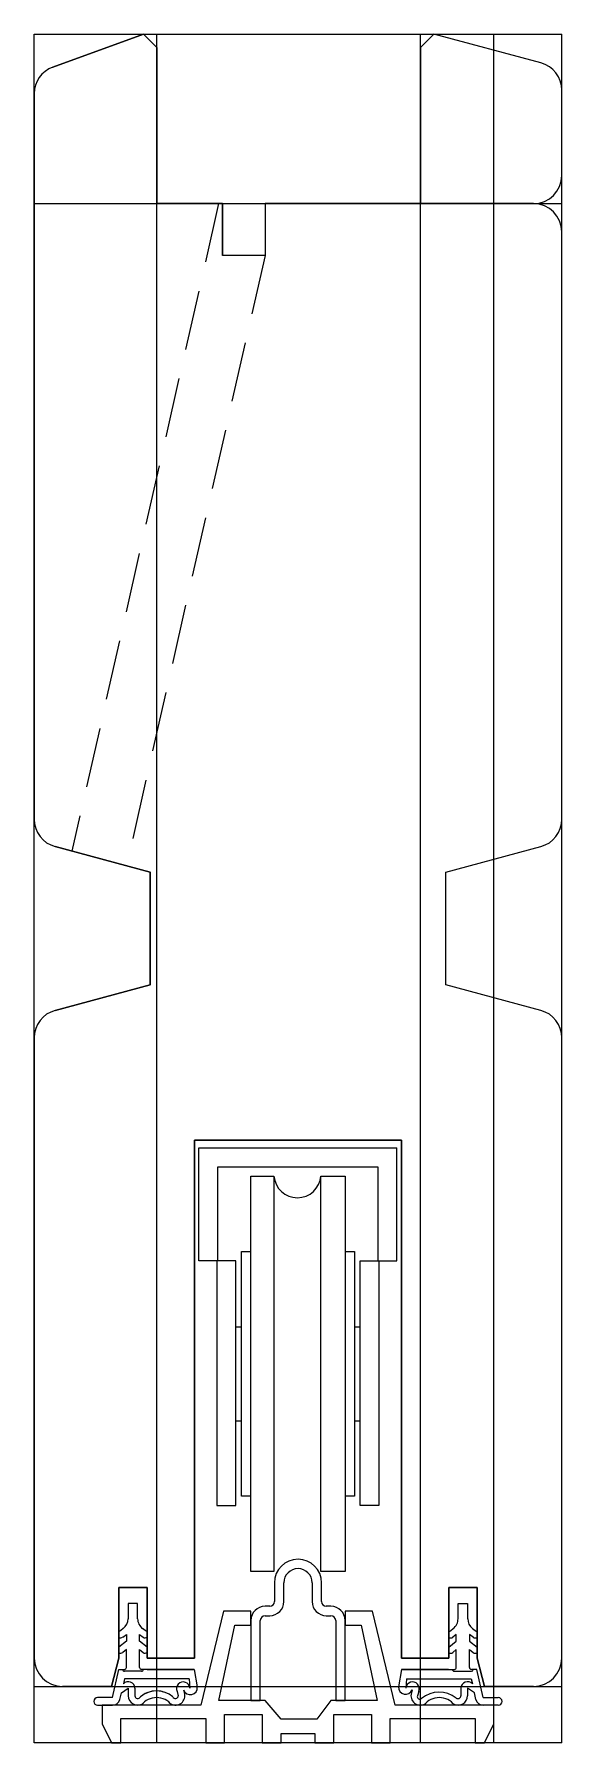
# Model space of a CAD drawing. Extents: x -3 to 53, y -94 to 88.
import ezdxf

# ---------------------------------------------------------------- set-up
doc = ezdxf.new("R2010")
doc.units = 0
doc.linetypes.add('HIDDEN', pattern=[9.525, 6.35, -3.175])
doc.layers.get('0').update_dxf_attribs({"linetype": 'CONTINUOUS'})

msp = doc.modelspace()

# ---------------------------------------------------------------- linework, layer by layer
at = {"linetype": 'CONTINUOUS'}
for p, q in [((-2.83, 87.69), (53.17, 87.69)), ((-2.83, -93.81), (-2.83, 87.69)), ((8.76, 87.69), (-0.86, 84.19)), ((-0.86, 84.19), (8.76, 87.69)), ((10.17, 86.27), (8.76, 87.69)), ((8.76, 87.69), (10.17, 86.27)), ((10.17, -93.81), (10.17, 87.69)), ((38.17, -93.81), (38.17, 87.69)), ((39.59, 87.69), (38.17, 86.27)), ((39.59, 87.69), (38.17, 86.27)), ((50.95, 84.64), (39.59, 87.69)), ((50.95, 84.64), (39.59, 87.69)), ((45.97, -93.81), (45.97, 87.69)), ((53.17, -93.81), (53.17, 87.69)), ((10.17, 69.69), (10.17, 86.27)), ((10.17, 86.27), (10.17, 69.69)), ((38.17, 86.27), (38.17, 69.69)), ((38.17, 86.27), (38.17, 69.69)), ((53.17, 72.69), (53.17, 81.75)), ((53.17, 72.69), (53.17, 81.75)), ((-2.83, 81.37), (-2.83, 4.29)), ((-2.83, 81.37), (-2.83, 4.29)), ((-2.83, 69.69), (53.17, 69.69)), ((17.17, 69.69), (10.17, 69.69)), ((10.17, 69.69), (17.17, 69.69)), ((17.17, 64.19), (17.17, 69.69)), ((17.17, 69.69), (17.17, 64.19)), ((50.17, 69.69), (21.67, 69.69)), ((21.67, 69.69), (21.67, 64.19)), ((50.17, 69.69), (21.67, 69.69)), ((21.67, 69.69), (21.67, 64.19)), ((38.17, 69.69), (50.17, 69.69)), ((38.17, 69.69), (50.17, 69.69)), ((53.17, 4.29), (53.17, 66.69)), ((53.17, 4.29), (53.17, 66.69)), ((21.67, 64.19), (17.17, 64.19)), ((21.67, 64.19), (17.17, 64.19)), ((-0.61, 1.39), (9.47, -1.31)), ((9.47, -1.31), (-0.61, 1.39)), ((40.87, -1.31), (50.95, 1.39)), ((40.87, -1.31), (50.95, 1.39)), ((9.47, -1.31), (9.47, -13.31)), ((9.47, -13.31), (9.47, -1.31)), ((40.87, -13.31), (40.87, -1.31)), ((40.87, -13.31), (40.87, -1.31)), ((9.47, -13.31), (-0.61, -16.01)), ((-0.61, -16.01), (9.47, -13.31)), ((50.95, -16.01), (40.87, -13.31)), ((50.95, -16.01), (40.87, -13.31)), ((-2.83, -18.91), (-2.83, -84.81)), ((-2.83, -18.91), (-2.83, -84.81)), ((53.17, -84.81), (53.17, -18.91)), ((53.17, -84.81), (53.17, -18.91)), ((14.17, -84.81), (14.17, -29.81)), ((14.17, -29.81), (36.17, -29.81)), ((36.17, -29.81), (14.17, -29.81)), ((14.17, -29.81), (14.17, -84.81)), ((14.66, -42.61), (14.66, -30.61)), ((14.66, -30.61), (35.66, -30.61)), ((35.66, -42.61), (35.66, -30.61)), ((36.17, -29.81), (36.17, -84.81)), ((36.17, -84.81), (36.17, -29.81)), ((16.66, -42.61), (16.66, -32.61)), ((16.66, -32.61), (33.66, -32.61)), ((33.66, -32.61), (33.66, -42.61)), ((20.16, -54.61), (20.16, -33.61)), ((20.16, -33.61), (22.61, -33.61)), ((22.61, -33.61), (22.61, -75.61)), ((27.61, -75.61), (27.61, -33.61)), ((27.61, -33.61), (30.16, -33.61)), ((30.16, -33.61), (30.16, -54.61)), ((19.16, -54.61), (19.16, -41.61)), ((19.16, -41.61), (20.16, -41.61)), ((30.16, -41.61), (31.16, -41.61)), ((31.16, -41.61), (31.16, -54.61)), ((18.56, -42.61), (14.66, -42.61)), ((16.56, -42.61), (16.56, -68.61)), ((18.56, -68.61), (18.56, -42.61)), ((31.76, -68.61), (31.76, -42.61)), ((31.76, -42.61), (35.66, -42.61)), ((33.76, -42.61), (33.76, -68.61)), ((18.56, -49.61), (19.16, -49.61)), ((31.16, -49.61), (31.76, -49.61)), ((19.16, -67.61), (19.16, -54.61)), ((20.16, -75.61), (20.16, -54.61)), ((30.16, -54.61), (30.16, -75.61)), ((31.16, -54.61), (31.16, -67.61)), ((18.56, -59.61), (19.16, -59.61)), ((31.16, -59.61), (31.76, -59.61)), ((16.56, -68.61), (18.56, -68.61)), ((20.16, -67.61), (19.16, -67.61)), ((31.16, -67.61), (30.16, -67.61)), ((33.76, -68.61), (31.76, -68.61)), ((22.61, -75.61), (20.16, -75.61)), ((30.16, -75.61), (27.61, -75.61)), ((6.17, -84.81), (6.17, -77.31)), ((6.17, -77.31), (9.17, -77.31)), ((9.17, -77.31), (6.17, -77.31)), ((6.17, -77.31), (6.17, -84.81)), ((9.17, -77.31), (9.17, -84.81)), ((9.17, -84.81), (9.17, -77.31)), ((22.67, -76.81), (22.67, -78.81)), ((23.67, -78.81), (23.67, -76.81)), ((26.67, -76.81), (26.67, -78.81)), ((27.67, -78.81), (27.67, -76.81)), ((41.17, -84.81), (41.17, -77.31)), ((41.17, -77.31), (44.17, -77.31)), ((44.17, -77.31), (41.17, -77.31)), ((41.17, -77.31), (41.17, -84.81)), ((44.17, -77.31), (44.17, -84.81)), ((44.17, -84.81), (44.17, -77.31)), ((8.15, -79.01), (7.15, -79.01)), ((7.15, -79.01), (7.15, -80.63)), ((8.15, -80.63), (8.15, -79.01)), ((17.27, -79.81), (14.87, -89.81)), ((20.17, -79.81), (17.27, -79.81)), ((20.17, -81.31), (20.17, -79.81)), ((22.17, -79.31), (21.67, -79.31)), ((28.67, -79.31), (28.17, -79.31)), ((33.07, -79.81), (30.17, -79.81)), ((30.17, -79.81), (30.17, -81.31)), ((35.47, -89.81), (33.07, -79.81)), ((42.17, -80.63), (42.17, -79.01)), ((42.17, -79.01), (43.17, -79.01)), ((43.17, -79.01), (43.17, -80.63)), ((6.62, -81.67), (6.36, -81.88)), ((16.77, -89.31), (18.47, -81.31)), ((18.47, -81.31), (20.17, -81.31)), ((20.17, -80.81), (20.17, -89.31)), ((21.17, -89.31), (21.17, -80.81)), ((21.67, -80.31), (22.17, -80.31)), ((28.17, -80.31), (28.67, -80.31)), ((29.17, -80.81), (29.17, -89.31)), ((30.17, -89.31), (30.17, -80.81)), ((30.17, -81.31), (31.87, -81.31)), ((31.87, -81.31), (33.57, -89.31)), ((43.7, -81.67), (43.96, -81.88)), ((6.36, -81.88), (6.15, -82.03)), ((6.15, -82.03), (6.15, -82.59)), ((6.95, -83.02), (6.15, -83.65)), ((6.56, -82.59), (6.95, -82.31)), ((6.95, -82.31), (6.95, -83.02)), ((8.35, -83.02), (8.35, -82.31)), ((8.35, -82.31), (8.73, -82.59)), ((9.15, -83.65), (8.35, -83.02)), ((8.94, -81.88), (8.68, -81.68)), ((9.15, -82.03), (8.94, -81.88)), ((9.15, -82.4), (9.15, -82.03)), ((9.15, -82.59), (9.15, -82.4)), ((41.17, -82.03), (41.38, -81.88)), ((41.17, -82.4), (41.17, -82.03)), ((41.17, -82.59), (41.17, -82.4)), ((41.17, -83.65), (41.97, -83.02)), ((41.38, -81.88), (41.64, -81.68)), ((41.97, -82.31), (41.59, -82.59)), ((41.97, -83.02), (41.97, -82.31)), ((43.76, -82.59), (43.37, -82.31)), ((43.37, -82.31), (43.37, -83.02)), ((43.37, -83.02), (44.17, -83.65)), ((43.96, -81.88), (44.17, -82.03)), ((44.17, -82.03), (44.17, -82.59)), ((5.37, -87.81), (6.17, -84.81)), ((6.17, -84.81), (5.37, -87.81)), ((6.15, -83.65), (6.15, -84.22)), ((6.95, -83.91), (6.57, -84.21)), ((6.95, -85.81), (6.95, -83.91)), ((8.35, -85.81), (8.35, -83.91)), ((8.35, -83.91), (8.72, -84.21)), ((9.15, -84.22), (9.15, -83.65)), ((9.17, -84.81), (14.17, -84.81)), ((14.17, -84.81), (9.17, -84.81)), ((36.17, -84.81), (41.17, -84.81)), ((41.17, -84.81), (36.17, -84.81)), ((41.17, -84.22), (41.17, -83.65)), ((41.97, -83.91), (41.6, -84.21)), ((41.97, -85.81), (41.97, -83.91)), ((43.37, -85.81), (43.37, -83.91)), ((43.37, -83.91), (43.75, -84.21)), ((44.17, -83.65), (44.17, -84.22)), ((44.17, -84.81), (44.97, -87.81)), ((44.97, -87.81), (44.17, -84.81)), ((5.49, -89.01), (6.16, -86.01)), ((6.16, -86.01), (6.75, -86.01)), ((6.76, -87.01), (6.64, -87.55)), ((8.55, -86.21), (6.75, -86.21)), ((13.62, -87.01), (6.76, -87.01)), ((14.15, -86.01), (8.55, -86.01)), ((9.16, -86.01), (14.16, -86.01)), ((13.62, -87.01), (13.7, -88)), ((14.16, -86.01), (14.48, -87.85)), ((36.16, -86.01), (35.83, -87.85)), ((41.16, -86.01), (36.16, -86.01)), ((36.17, -86.01), (41.77, -86.01)), ((36.69, -87.01), (36.62, -87.99)), ((36.69, -87.01), (43.56, -87.01)), ((41.77, -86.21), (43.58, -86.21)), ((43.56, -87.01), (43.68, -87.55)), ((44.16, -86.01), (43.57, -86.01)), ((44.83, -89.01), (44.16, -86.01)), ((-2.83, -87.81), (53.17, -87.81)), ((0.17, -87.81), (5.37, -87.81)), ((5.37, -87.81), (0.17, -87.81)), ((6.27, -89.19), (6.42, -88.51)), ((6.42, -88.51), (7.16, -88.01)), ((7.16, -88.01), (7.16, -88.81)), ((7.86, -88.01), (7.86, -88.81)), ((10.74, -88.36), (11.03, -88.44)), ((12.34, -88.35), (12.46, -88.81)), ((13.02, -88.17), (13.11, -88.51)), ((37.3, -88.17), (37.21, -88.51)), ((37.98, -88.35), (37.85, -88.83)), ((42.46, -88.01), (42.46, -88.81)), ((43.9, -88.51), (43.16, -88.01)), ((43.16, -88.01), (43.16, -88.81)), ((44.05, -89.19), (43.9, -88.51)), ((44.97, -87.81), (50.17, -87.81)), ((50.17, -87.81), (44.97, -87.81)), ((5.49, -89.01), (3.89, -89.01)), ((3.89, -89.81), (5.49, -89.81)), ((14.87, -89.81), (4.37, -89.81)), ((4.37, -89.81), (4.37, -91.81)), ((21.67, -89.31), (16.77, -89.31)), ((20.17, -89.31), (21.17, -89.31)), ((23.37, -91.31), (21.67, -89.31)), ((28.67, -89.31), (27.17, -91.31)), ((33.57, -89.31), (28.67, -89.31)), ((29.17, -89.31), (30.17, -89.31)), ((45.97, -89.81), (35.47, -89.81)), ((44.83, -89.01), (46.43, -89.01)), ((46.43, -89.81), (44.83, -89.81)), ((45.97, -91.81), (45.97, -89.81)), ((4.37, -91.81), (5.37, -93.81)), ((6.37, -93.81), (6.37, -91.21)), ((6.37, -91.21), (15.37, -91.21)), ((15.37, -91.21), (15.37, -93.81)), ((17.37, -93.81), (17.37, -90.81)), ((17.37, -90.81), (21.37, -90.81)), ((21.37, -90.81), (21.37, -93.81)), ((27.17, -91.31), (23.37, -91.31)), ((28.97, -93.81), (28.97, -90.81)), ((28.97, -90.81), (32.97, -90.81)), ((32.97, -90.81), (32.97, -93.81)), ((34.97, -93.81), (34.97, -91.21)), ((34.97, -91.21), (43.97, -91.21)), ((43.97, -91.21), (43.97, -93.81)), ((44.97, -93.81), (45.97, -91.81)), ((53.17, -93.81), (-2.83, -93.81)), ((5.37, -93.81), (6.37, -93.81)), ((15.37, -93.81), (17.37, -93.81)), ((21.37, -93.81), (23.37, -93.81)), ((23.37, -93.81), (23.37, -92.81)), ((23.37, -92.81), (26.97, -92.81)), ((26.97, -92.81), (26.97, -93.81)), ((26.97, -93.81), (28.97, -93.81)), ((32.97, -93.81), (34.97, -93.81)), ((43.97, -93.81), (44.97, -93.81))]:
    msp.add_line(p, q, dxfattribs=at)
at = {"linetype": 'HIDDEN'}
for p, q in [((16.74, 69.69), (1.17, 0.91)), ((21.67, 64.19), (6.97, -0.64))]:
    msp.add_line(p, q, dxfattribs=at)
at = {"linetype": 'CONTINUOUS'}
for centre, radius, start, end in [((0.17, 81.37), 3, 110.0801, 180.045), ((0.17, 81.37), 3, 110.0801, 180.045), ((50.17, 81.74), 3, 0.1304, 74.9301), ((50.17, 81.74), 3, 0.1304, 74.9301), ((50.17, 72.69), 3, 270, 0), ((50.17, 72.69), 3, 270, 0), ((50.17, 66.69), 3, 0, 90), ((50.17, 66.69), 3, 0, 90), ((0.17, 4.29), 3, 179.9394, 254.93), ((0.17, 4.29), 3, 179.9394, 254.93), ((50.17, 4.29), 3, 285.07, 0.0606), ((50.17, 4.29), 3, 285.07, 0.0606), ((0.17, -18.91), 3, 105.07, 180.0606), ((0.17, -18.91), 3, 105.07, 180.0606), ((50.17, -18.91), 3, 359.9394, 74.93), ((50.17, -18.91), 3, 359.9394, 74.93), ((25.11, -33.41), 2.5, 184.8185, 269.9733), ((25.11, -33.41), 2.5, 270.0455, 355.4115), ((25.17, -76.81), 2.5, 0, 180), ((25.17, -76.81), 1.5, 0, 180), ((21.67, -80.81), 1.5, 90, 180), ((22.17, -78.81), 0.5, 270, 0), ((22.17, -78.81), 1.5, 270, 0), ((28.17, -78.81), 1.5, 180, 270), ((28.17, -78.81), 0.5, 180, 270), ((28.67, -80.81), 1.5, 0, 90), ((5.84, -80.63), 1.3, 306.8699, 0), ((9.45, -80.63), 1.3, 179.8866, 233.6792), ((21.67, -80.81), 0.5, 90, 180), ((28.67, -80.81), 0.5, 0, 90), ((40.86, -80.64), 1.3, 306.8678, 0.4395), ((44.48, -80.63), 1.3, 180, 233.1301), ((6.35, -82.32), 0.34, 237.8862, 307.9851), ((8.94, -82.32), 0.34, 232.2321, 312.973), ((41.38, -82.32), 0.34, 231.8555, 308.1445), ((43.97, -82.32), 0.34, 232.9192, 307.0808), ((0.17, -84.81), 3, 180, 270), ((0.17, -84.81), 3, 180, 270), ((6.35, -83.94), 0.35, 239.3271, 309.2512), ((8.94, -83.94), 0.35, 231.256, 311.2901), ((41.38, -83.94), 0.35, 233.4201, 309.2443), ((43.97, -83.94), 0.35, 231.754, 305.5181), ((50.17, -84.81), 3, 270, 0), ((50.17, -84.81), 3, 270, 0), ((6.75, -86.01), 0.2, 180, 270), ((6.75, -85.81), 0.2, 270, 0), ((8.55, -85.81), 0.2, 180, 270), ((8.55, -86.01), 0.2, 270, 360), ((41.77, -86.01), 0.2, 180, 270), ((41.77, -85.81), 0.2, 270, 0), ((43.57, -85.81), 0.2, 180, 270), ((43.57, -86.01), 0.2, 272.8659, 0.0717), ((7.16, -88.02), 0.7, 0.7004, 137.9818), ((8.16, -88.81), 1, 179.772, 300.0005), ((8.16, -88.81), 0.3, 179.5569, 338.9653), ((10.16, -91), 2.7, 77.6842, 129.6839), ((10.16, -91), 2.7, 50.4288, 129.5712), ((12.16, -88.81), 1, 240.2167, 17.5831), ((12.16, -88.81), 0.3, 201.0347, 0.4431), ((12.99, -88.06), 0.712, 4.8191, 204.0451), ((13.74, -87.95), 0.75, 197.1998, 7.5251), ((36.59, -87.89), 0.762, 177.0103, 338.4278), ((37.33, -88.05), 0.713, 335.569, 174.778), ((38.16, -88.81), 1, 162.4169, 299.7833), ((38.09, -88.92), 0.26, 160.3413, 315.4087), ((40.16, -91.39), 2.96, 52.2138, 129.3388), ((42.16, -88.81), 1, 239.9995, 0.228), ((42.16, -88.82), 0.3, 230.6777, 1.5132), ((43.16, -88.02), 0.7, 42.0182, 179.2996), ((3.89, -89.41), 0.4, 90, 270), ((5.49, -89.01), 0.8, 269.9633, 346.9971), ((10.16, -91), 2, 36.3897, 143.6103), ((40.16, -91), 2, 36.3897, 143.6103), ((44.83, -89.01), 0.8, 193.0029, 270.0367), ((46.43, -89.41), 0.4, 270, 90)]:
    msp.add_arc(centre, radius, start, end, dxfattribs=at)

doc.saveas('drawing.dxf')
